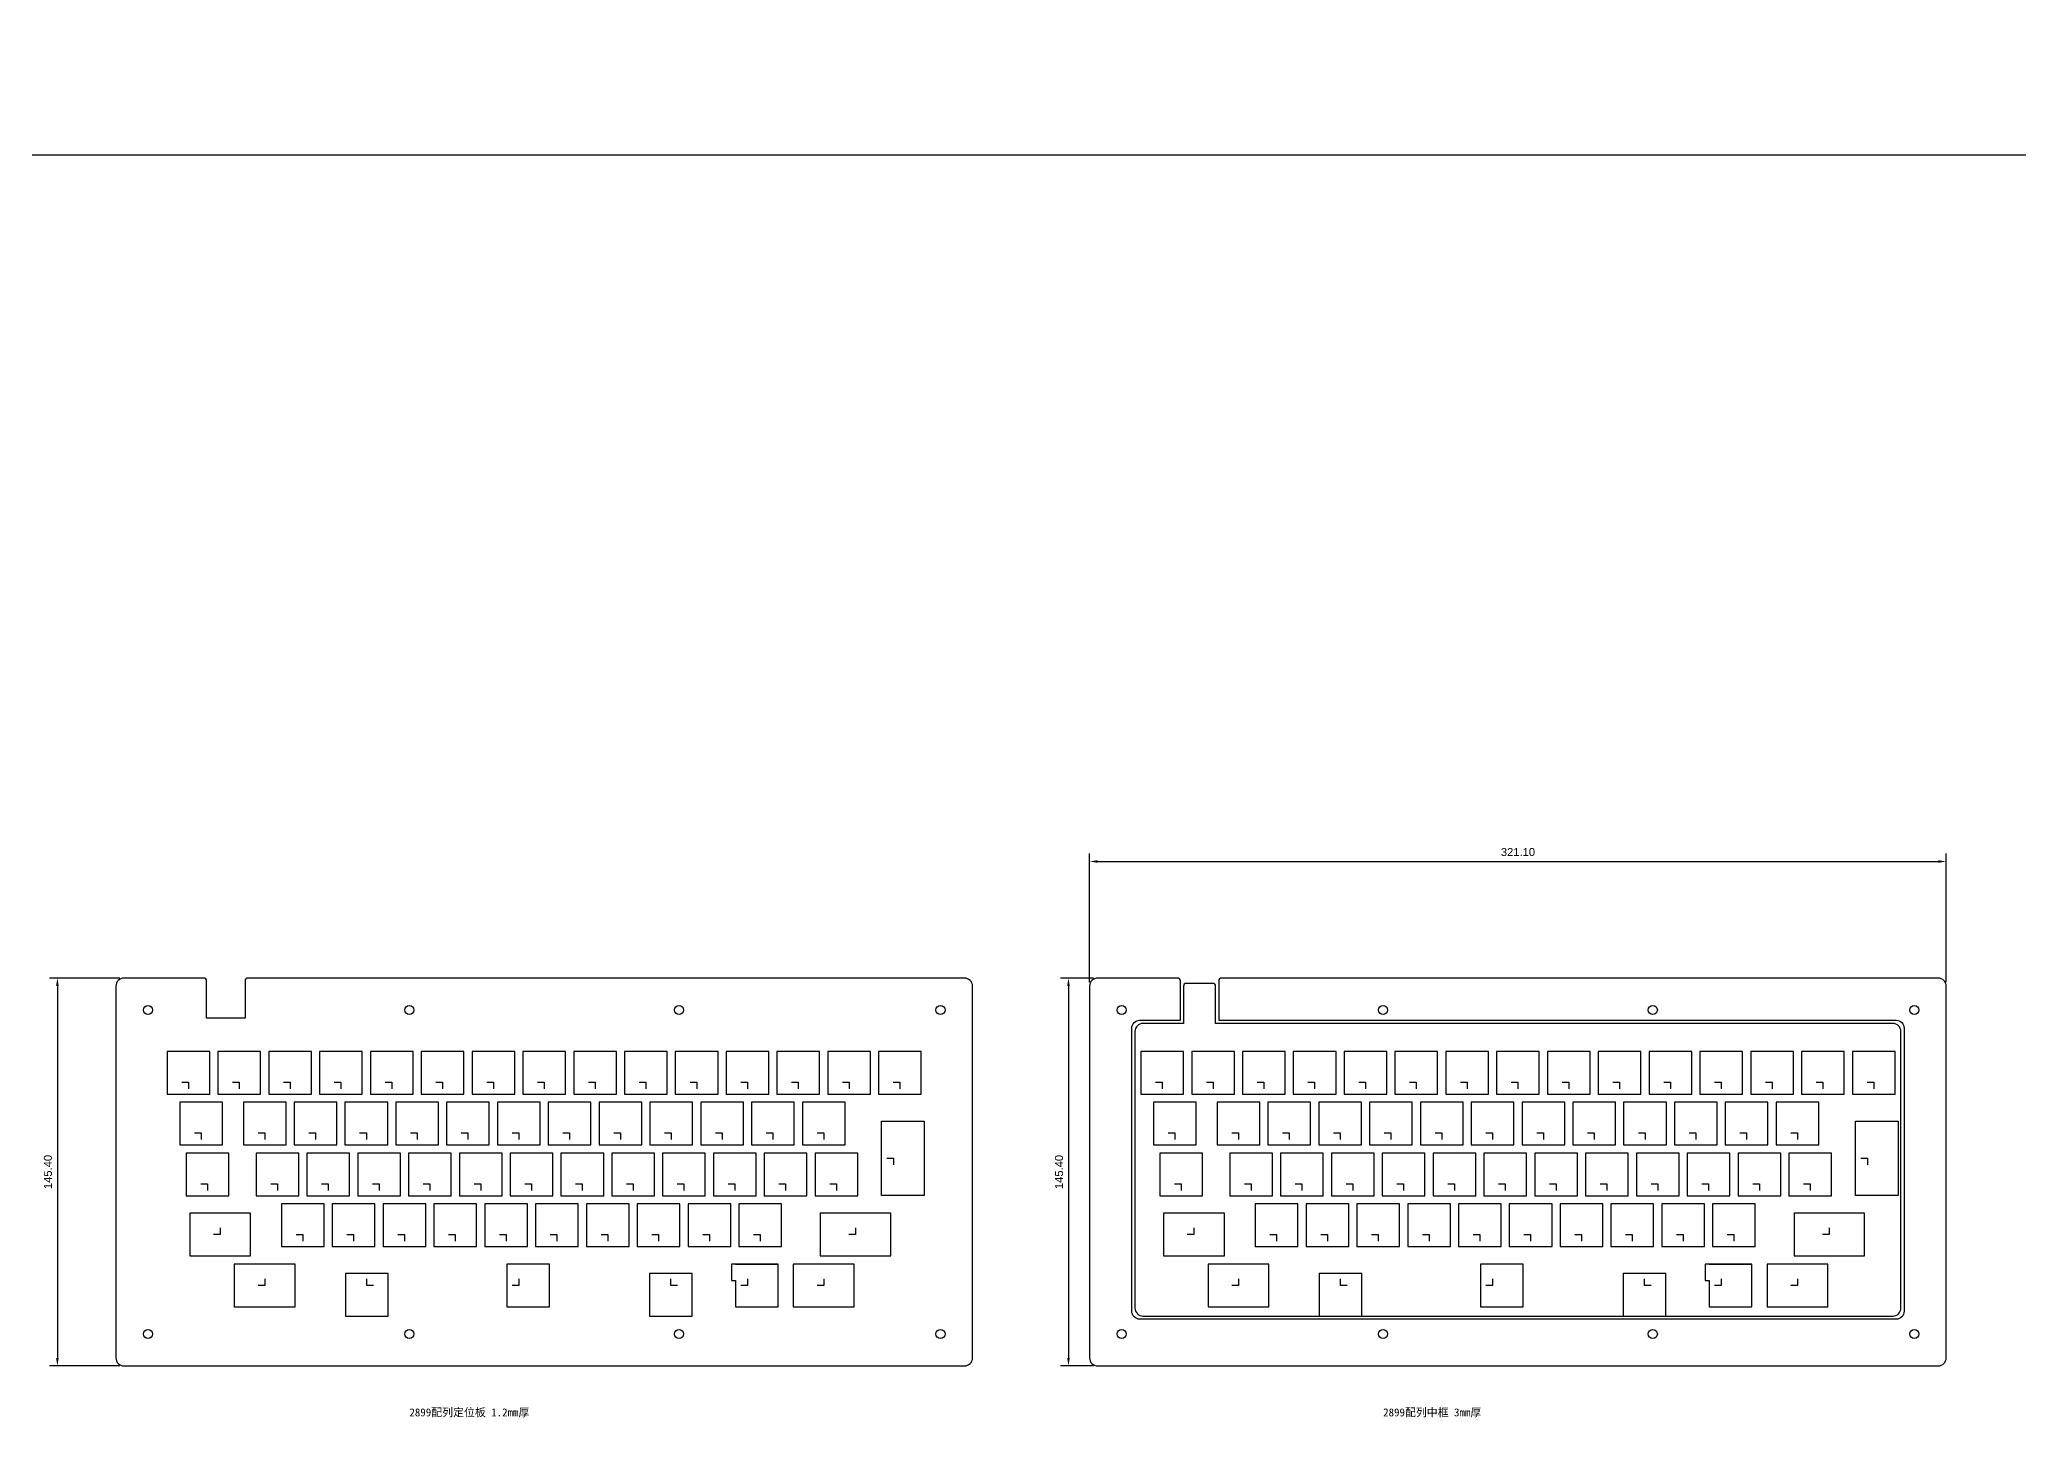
# Model space of a CAD drawing. Header units: millimetres. Extents: x -7565 to 5748, y -10126 to 3805.
# Drawn here: x -3669 to -2927, y -1921 to -1396 of the extents above; entities that cross this region are included whole.
import ezdxf

# ---------------------------------------------------------------- set-up
doc = ezdxf.new("R2010")
doc.units = ezdxf.units.MM
doc.layers.get('Defpoints').update_dxf_attribs({"color": 3})
doc.layers.add('View Port', color=1, linetype='Continuous', plot=False)
doc.layers.add('图层1', color=5, linetype='Continuous')
doc.styles.add('Notes', font='arial.ttf', dxfattribs={"height": 3})
doc.styles.get("Standard").update_dxf_attribs({"font": 'arial.ttf'})
doc.dimstyles.new('Civil-Metric', dxfattribs={"dimtxt": 3, "dimasz": 3, "dimexe": 3, "dimexo": 1.5, "dimgap": 2, "dimtad": 1, "dimzin": 3, "dimdsep": 46, "dimtxsty": 'Standard', "dimcen": 3, "dimazin": 2, "dimtfac": 1, "dimtofl": 0, "dimtmove": 0, "dimatfit": 3, "dimfxl": 1, "dimfrac": 1, "dimtolj": 1, "dimtzin": 0, "dimarcsym": 0})
doc.dimstyles.new('ISO-25', dxfattribs={"dimtxt": 2.5, "dimasz": 2.5, "dimexe": 1.25, "dimexo": 0.625, "dimtad": 1, "dimtxsty": 'Standard', "dimcen": 2.5, "dimadec": 0, "dimazin": 0, "dimtfac": 1, "dimtmove": 0, "dimatfit": 3, "dimfxl": 1, "dimarcsym": 0})

# ---------------------------------------------------------------- blocks, each defined once
blk = doc.blocks.new('*D64')
at = {"layer": 'Defpoints', "color": 0, "lineweight": -2, "transparency": 16777216}
for p, q in [((767.04, 537.54), (767.04, 579.75)), ((1069.38, 537.54), (1069.38, 579.75)), ((769.54, 578.5), (1066.88, 578.5)), ((-4724.83, -1756.83), (-4752.84, -1756.83)), ((-4749.84, -1759.83), (-4749.84, -1881.23)), ((-4724.83, -1884.23), (-4752.84, -1884.23))]:
    blk.add_line(p, q, dxfattribs=at)
at = {"layer": 'Defpoints', "color": 0, "transparency": 16777216}
for p in [(1069.38, 578.5), (767.04, 536.92), (1069.38, 536.92), (-4723.33, -1756.83), (-4749.84, -1884.23), (-4723.33, -1884.23)]:
    blk.add_point(p, dxfattribs=at)
for points in [[(769.54, 578.92), (769.54, 578.08), (767.04, 578.5)], [(1066.88, 578.92), (1066.88, 578.08), (1069.38, 578.5)], [(-4750.34, -1759.83), (-4749.34, -1759.83), (-4749.84, -1756.83)], [(-4750.34, -1881.23), (-4749.34, -1881.23), (-4749.84, -1884.23)]]:
    blk.add_solid(points, dxfattribs=at)
at = {"layer": 'Defpoints', "color": 0, "transparency": 16777216, "insert": (918.21, 580.63), "char_height": 2.5, "attachment_point": 5}
blk.add_mtext('302,34', dxfattribs=at)
at = {"layer": 'Defpoints', "color": 0, "transparency": 16777216, "insert": (-4753.37, -1820.53), "char_height": 3, "attachment_point": 5, "rotation": 90}
blk.add_mtext('\\A1;127.40', dxfattribs=at)
blk = doc.blocks.new('*D71')
at = {"layer": 'Defpoints', "color": 0, "lineweight": -2, "transparency": 16777216}
for p, q in [((-3638.83, -1747.83), (-3665.27, -1747.83)), ((-3662.27, -1750.83), (-3662.27, -1890.23)), ((-3638.83, -1893.23), (-3665.27, -1893.23)), ((-6278.6, -3737.6), (-6278.6, -3695.39)), ((-6276.1, -3696.64), (-5978.76, -3696.64)), ((-5976.26, -3737.6), (-5976.26, -3695.39))]:
    blk.add_line(p, q, dxfattribs=at)
at = {"layer": 'Defpoints', "color": 0, "transparency": 16777216}
for p in [(-3637.33, -1747.83), (-3662.27, -1893.23), (-3637.33, -1893.23), (-5976.26, -3696.64), (-6278.6, -3738.22), (-5976.26, -3738.22)]:
    blk.add_point(p, dxfattribs=at)
for points in [[(-3662.77, -1750.83), (-3661.77, -1750.83), (-3662.27, -1747.83)], [(-3662.77, -1890.23), (-3661.77, -1890.23), (-3662.27, -1893.23)], [(-6276.1, -3696.22), (-6276.1, -3697.05), (-6278.6, -3696.64)], [(-5978.76, -3696.22), (-5978.76, -3697.05), (-5976.26, -3696.64)]]:
    blk.add_solid(points, dxfattribs=at)
at = {"layer": 'Defpoints', "color": 0, "transparency": 16777216, "insert": (-3665.8, -1820.53), "char_height": 3, "attachment_point": 5, "rotation": 90}
blk.add_mtext('\\A1;145.40', dxfattribs=at)
at = {"layer": 'Defpoints', "color": 0, "transparency": 16777216, "insert": (-6127.43, -3694.51), "char_height": 2.5, "attachment_point": 5}
blk.add_mtext('302,34', dxfattribs=at)
blk = doc.blocks.new('*D72')
at = {"layer": 'Defpoints', "color": 0, "lineweight": -2, "transparency": 16777216}
for p, q in [((-3273.83, -1747.83), (-3286.27, -1747.83)), ((-3283.27, -1750.83), (-3283.27, -1890.23)), ((-3273.83, -1893.23), (-3286.27, -1893.23))]:
    blk.add_line(p, q, dxfattribs=at)
at = {"layer": 'Defpoints', "color": 0, "transparency": 16777216}
for p in [(-3272.33, -1747.83), (-3283.27, -1893.23), (-3272.33, -1893.23)]:
    blk.add_point(p, dxfattribs=at)
for points in [[(-3283.77, -1750.83), (-3282.77, -1750.83), (-3283.27, -1747.83)], [(-3283.77, -1890.23), (-3282.77, -1890.23), (-3283.27, -1893.23)]]:
    blk.add_solid(points, dxfattribs=at)
at = {"layer": 'Defpoints', "color": 0, "transparency": 16777216, "insert": (-3286.8, -1820.53), "char_height": 3, "attachment_point": 5, "rotation": 90}
blk.add_mtext('\\A1;145.40', dxfattribs=at)
blk = doc.blocks.new('*D74')
at = {"layer": 'Defpoints', "color": 0, "lineweight": -2, "transparency": 16777216}
for p, q in [((-3275.33, -1749.33), (-3275.33, -1701.14)), ((-3272.33, -1704.14), (-2957.23, -1704.14)), ((-2954.23, -1749.33), (-2954.23, -1701.14))]:
    blk.add_line(p, q, dxfattribs=at)
at = {"layer": 'Defpoints', "color": 0, "transparency": 16777216}
for p in [(-2954.23, -1704.14), (-3275.33, -1750.83), (-2954.23, -1750.83)]:
    blk.add_point(p, dxfattribs=at)
for points in [[(-3272.33, -1703.64), (-3272.33, -1704.64), (-3275.33, -1704.14)], [(-2957.23, -1703.64), (-2957.23, -1704.64), (-2954.23, -1704.14)]]:
    blk.add_solid(points, dxfattribs=at)
at = {"layer": 'Defpoints', "color": 0, "transparency": 16777216, "insert": (-3114.78, -1700.6), "char_height": 3, "attachment_point": 5}
blk.add_mtext('\\A1;321.10', dxfattribs=at)

msp = doc.modelspace()

# ---------------------------------------------------------------- linework, layer by layer
msp.add_lwpolyline([(-5037.987, -1439.21), (-2070.065, -1439.21), (-2070.065, -2330.573), (-5037.987, -2330.573)], close=True)
for points in [[(-3637.334, -1747.831, 0.4142136), (-3640.334, -1750.831), (-3640.334, -1890.231, 0.4142136), (-3637.334, -1893.231), (-3322.234, -1893.231, 0.4142136), (-3319.234, -1890.231), (-3319.234, -1750.831, 0.4142136), (-3322.234, -1747.831), (-3590.934, -1747.831, 0.4142136), (-3591.934, -1748.831), (-3591.934, -1762.831), (-3606.334, -1762.831), (-3606.334, -1748.831, 0.4142136), (-3607.334, -1747.831)], [(-3226.934, -1748.831), (-3226.934, -1763.631), (-2973.034, -1763.631, -0.4142136), (-2970.034, -1766.631), (-2970.034, -1872.731, -0.4142136), (-2973.034, -1875.731), (-3256.534, -1875.731, -0.4142136), (-3259.534, -1872.731), (-3259.534, -1766.631, -0.4142136), (-3256.534, -1763.631), (-3241.334, -1763.631), (-3241.334, -1748.831, 0.4142136), (-3242.334, -1747.831), (-3272.334, -1747.831, 0.4142136), (-3275.334, -1750.831), (-3275.334, -1890.231, 0.4142136), (-3272.334, -1893.231), (-2957.234, -1893.231, 0.4142136), (-2954.234, -1890.231), (-2954.234, -1750.831, 0.4142136), (-2957.234, -1747.831), (-3225.934, -1747.831, 0.4142136)]]:
    msp.add_lwpolyline(points, format="xyb", close=True)
for centre in [(-3628.334, -1759.831), (-3530.334, -1759.831), (-3429.234, -1759.831), (-3331.234, -1759.831), (-3263.334, -1759.831), (-3165.334, -1759.831), (-3064.234, -1759.831), (-2966.234, -1759.831), (-3628.334, -1881.231), (-3530.334, -1881.231), (-3429.234, -1881.231), (-3331.234, -1881.231), (-3263.334, -1881.231), (-3165.334, -1881.231), (-3064.234, -1881.231), (-2966.234, -1881.231)]:
    msp.add_circle(centre, 1.7)
at = {"layer": 'View Port'}
for points in [[(-3605.134, -1791.331), (-3605.134, -1775.331), (-3621.134, -1775.331), (-3621.134, -1791.331)], [(-3586.084, -1791.331), (-3586.084, -1775.331), (-3602.084, -1775.331), (-3602.084, -1791.331)], [(-3567.034, -1791.331), (-3567.034, -1775.331), (-3583.034, -1775.331), (-3583.034, -1791.331)], [(-3547.984, -1791.331), (-3547.984, -1775.331), (-3563.984, -1775.331), (-3563.984, -1791.331)], [(-3528.934, -1791.331), (-3528.934, -1775.331), (-3544.934, -1775.331), (-3544.934, -1791.331)], [(-3509.884, -1791.331), (-3509.884, -1775.331), (-3525.884, -1775.331), (-3525.884, -1791.331)], [(-3490.834, -1791.331), (-3490.834, -1775.331), (-3506.834, -1775.331), (-3506.834, -1791.331)], [(-3471.784, -1791.331), (-3471.784, -1775.331), (-3487.784, -1775.331), (-3487.784, -1791.331)], [(-3452.734, -1791.331), (-3452.734, -1775.331), (-3468.734, -1775.331), (-3468.734, -1791.331)], [(-3433.684, -1791.331), (-3433.684, -1775.331), (-3449.684, -1775.331), (-3449.684, -1791.331)], [(-3414.634, -1791.331), (-3414.634, -1775.331), (-3430.634, -1775.331), (-3430.634, -1791.331)], [(-3395.584, -1791.331), (-3395.584, -1775.331), (-3411.584, -1775.331), (-3411.584, -1791.331)], [(-3376.534, -1791.331), (-3376.534, -1775.331), (-3392.534, -1775.331), (-3392.534, -1791.331)], [(-3357.484, -1791.331), (-3357.484, -1775.331), (-3373.484, -1775.331), (-3373.484, -1791.331)], [(-3338.434, -1791.331), (-3338.434, -1775.331), (-3354.434, -1775.331), (-3354.434, -1791.331)], [(-3240.134, -1791.331), (-3240.134, -1775.331), (-3256.134, -1775.331), (-3256.134, -1791.331)], [(-3221.084, -1791.331), (-3221.084, -1775.331), (-3237.084, -1775.331), (-3237.084, -1791.331)], [(-3202.034, -1791.331), (-3202.034, -1775.331), (-3218.034, -1775.331), (-3218.034, -1791.331)], [(-3182.984, -1791.331), (-3182.984, -1775.331), (-3198.984, -1775.331), (-3198.984, -1791.331)], [(-3163.934, -1791.331), (-3163.934, -1775.331), (-3179.934, -1775.331), (-3179.934, -1791.331)], [(-3144.884, -1791.331), (-3144.884, -1775.331), (-3160.884, -1775.331), (-3160.884, -1791.331)], [(-3125.834, -1791.331), (-3125.834, -1775.331), (-3141.834, -1775.331), (-3141.834, -1791.331)], [(-3106.784, -1791.331), (-3106.784, -1775.331), (-3122.784, -1775.331), (-3122.784, -1791.331)], [(-3087.734, -1791.331), (-3087.734, -1775.331), (-3103.734, -1775.331), (-3103.734, -1791.331)], [(-3068.684, -1791.331), (-3068.684, -1775.331), (-3084.684, -1775.331), (-3084.684, -1791.331)], [(-3049.634, -1791.331), (-3049.634, -1775.331), (-3065.634, -1775.331), (-3065.634, -1791.331)], [(-3030.584, -1791.331), (-3030.584, -1775.331), (-3046.584, -1775.331), (-3046.584, -1791.331)], [(-3011.534, -1791.331), (-3011.534, -1775.331), (-3027.534, -1775.331), (-3027.534, -1791.331)], [(-2992.484, -1791.331), (-2992.484, -1775.331), (-3008.484, -1775.331), (-3008.484, -1791.331)], [(-2973.434, -1791.331), (-2973.434, -1775.331), (-2989.434, -1775.331), (-2989.434, -1791.331)], [(-3600.371, -1810.381), (-3600.371, -1794.381), (-3616.371, -1794.381), (-3616.371, -1810.381)], [(-3576.559, -1810.381), (-3576.559, -1794.381), (-3592.559, -1794.381), (-3592.559, -1810.381)], [(-3557.509, -1810.381), (-3557.509, -1794.381), (-3573.509, -1794.381), (-3573.509, -1810.381)], [(-3538.459, -1810.381), (-3538.459, -1794.381), (-3554.459, -1794.381), (-3554.459, -1810.381)], [(-3519.409, -1810.381), (-3519.409, -1794.381), (-3535.409, -1794.381), (-3535.409, -1810.381)], [(-3500.359, -1810.381), (-3500.359, -1794.381), (-3516.359, -1794.381), (-3516.359, -1810.381)], [(-3481.309, -1810.381), (-3481.309, -1794.381), (-3497.309, -1794.381), (-3497.309, -1810.381)], [(-3462.259, -1810.381), (-3462.259, -1794.381), (-3478.259, -1794.381), (-3478.259, -1810.381)], [(-3443.209, -1810.381), (-3443.209, -1794.381), (-3459.209, -1794.381), (-3459.209, -1810.381)], [(-3424.159, -1810.381), (-3424.159, -1794.381), (-3440.159, -1794.381), (-3440.159, -1810.381)], [(-3405.109, -1810.381), (-3405.109, -1794.381), (-3421.109, -1794.381), (-3421.109, -1810.381)], [(-3386.059, -1810.381), (-3386.059, -1794.381), (-3402.059, -1794.381), (-3402.059, -1810.381)], [(-3367.009, -1810.381), (-3367.009, -1794.381), (-3383.009, -1794.381), (-3383.009, -1810.381)], [(-3235.371, -1810.381), (-3235.371, -1794.381), (-3251.371, -1794.381), (-3251.371, -1810.381)], [(-3211.559, -1810.381), (-3211.559, -1794.381), (-3227.559, -1794.381), (-3227.559, -1810.381)], [(-3192.509, -1810.381), (-3192.509, -1794.381), (-3208.509, -1794.381), (-3208.509, -1810.381)], [(-3173.459, -1810.381), (-3173.459, -1794.381), (-3189.459, -1794.381), (-3189.459, -1810.381)], [(-3154.409, -1810.381), (-3154.409, -1794.381), (-3170.409, -1794.381), (-3170.409, -1810.381)], [(-3135.359, -1810.381), (-3135.359, -1794.381), (-3151.359, -1794.381), (-3151.359, -1810.381)], [(-3116.309, -1810.381), (-3116.309, -1794.381), (-3132.309, -1794.381), (-3132.309, -1810.381)], [(-3097.259, -1810.381), (-3097.259, -1794.381), (-3113.259, -1794.381), (-3113.259, -1810.381)], [(-3078.209, -1810.381), (-3078.209, -1794.381), (-3094.209, -1794.381), (-3094.209, -1810.381)], [(-3059.159, -1810.381), (-3059.159, -1794.381), (-3075.159, -1794.381), (-3075.159, -1810.381)], [(-3040.109, -1810.381), (-3040.109, -1794.381), (-3056.109, -1794.381), (-3056.109, -1810.381)], [(-3021.059, -1810.381), (-3021.059, -1794.381), (-3037.059, -1794.381), (-3037.059, -1810.381)], [(-3002.009, -1810.381), (-3002.009, -1794.381), (-3018.009, -1794.381), (-3018.009, -1810.381)], [(-3337.315, -1807.406), (-3337.315, -1823.406), (-3337.315, -1829.331), (-3348.815, -1829.331), (-3353.315, -1829.331), (-3353.315, -1823.406), (-3353.315, -1807.406), (-3353.315, -1801.481), (-3348.815, -1801.481), (-3337.315, -1801.481)], [(-2972.315, -1807.406), (-2972.315, -1823.406), (-2972.315, -1829.331), (-2983.815, -1829.331), (-2988.315, -1829.331), (-2988.315, -1823.406), (-2988.315, -1807.406), (-2988.315, -1801.481), (-2983.815, -1801.481), (-2972.315, -1801.481)], [(-3597.99, -1829.431), (-3597.99, -1813.431), (-3613.99, -1813.431), (-3613.99, -1829.431)], [(-3571.796, -1829.431), (-3571.796, -1813.431), (-3587.796, -1813.431), (-3587.796, -1829.431)], [(-3552.746, -1829.431), (-3552.746, -1813.431), (-3568.746, -1813.431), (-3568.746, -1829.431)], [(-3533.696, -1829.431), (-3533.696, -1813.431), (-3549.696, -1813.431), (-3549.696, -1829.431)], [(-3514.646, -1829.431), (-3514.646, -1813.431), (-3530.646, -1813.431), (-3530.646, -1829.431)], [(-3495.596, -1829.431), (-3495.596, -1813.431), (-3511.596, -1813.431), (-3511.596, -1829.431)], [(-3476.546, -1829.431), (-3476.546, -1813.431), (-3492.546, -1813.431), (-3492.546, -1829.431)], [(-3457.496, -1829.431), (-3457.496, -1813.431), (-3473.496, -1813.431), (-3473.496, -1829.431)], [(-3438.446, -1829.431), (-3438.446, -1813.431), (-3454.446, -1813.431), (-3454.446, -1829.431)], [(-3419.396, -1829.431), (-3419.396, -1813.431), (-3435.396, -1813.431), (-3435.396, -1829.431)], [(-3400.346, -1829.431), (-3400.346, -1813.431), (-3416.346, -1813.431), (-3416.346, -1829.431)], [(-3381.296, -1829.431), (-3381.296, -1813.431), (-3397.296, -1813.431), (-3397.296, -1829.431)], [(-3362.246, -1829.431), (-3362.246, -1813.431), (-3378.246, -1813.431), (-3378.246, -1829.431)], [(-3232.99, -1829.431), (-3232.99, -1813.431), (-3248.99, -1813.431), (-3248.99, -1829.431)], [(-3206.796, -1829.431), (-3206.796, -1813.431), (-3222.796, -1813.431), (-3222.796, -1829.431)], [(-3187.746, -1829.431), (-3187.746, -1813.431), (-3203.746, -1813.431), (-3203.746, -1829.431)], [(-3168.696, -1829.431), (-3168.696, -1813.431), (-3184.696, -1813.431), (-3184.696, -1829.431)], [(-3149.646, -1829.431), (-3149.646, -1813.431), (-3165.646, -1813.431), (-3165.646, -1829.431)], [(-3130.596, -1829.431), (-3130.596, -1813.431), (-3146.596, -1813.431), (-3146.596, -1829.431)], [(-3111.546, -1829.431), (-3111.546, -1813.431), (-3127.546, -1813.431), (-3127.546, -1829.431)], [(-3092.496, -1829.431), (-3092.496, -1813.431), (-3108.496, -1813.431), (-3108.496, -1829.431)], [(-3073.446, -1829.431), (-3073.446, -1813.431), (-3089.446, -1813.431), (-3089.446, -1829.431)], [(-3054.396, -1829.431), (-3054.396, -1813.431), (-3070.396, -1813.431), (-3070.396, -1829.431)], [(-3035.346, -1829.431), (-3035.346, -1813.431), (-3051.346, -1813.431), (-3051.346, -1829.431)], [(-3016.296, -1829.431), (-3016.296, -1813.431), (-3032.296, -1813.431), (-3032.296, -1829.431)], [(-2997.246, -1829.431), (-2997.246, -1813.431), (-3013.246, -1813.431), (-3013.246, -1829.431)], [(-3612.627, -1851.981), (-3589.827, -1851.981), (-3589.827, -1835.981), (-3612.627, -1835.981)], [(-3562.271, -1848.481), (-3562.271, -1832.481), (-3578.271, -1832.481), (-3578.271, -1848.481)], [(-3543.221, -1848.481), (-3543.221, -1832.481), (-3559.221, -1832.481), (-3559.221, -1848.481)], [(-3524.171, -1848.481), (-3524.171, -1832.481), (-3540.171, -1832.481), (-3540.171, -1848.481)], [(-3505.121, -1848.481), (-3505.121, -1832.481), (-3521.121, -1832.481), (-3521.121, -1848.481)], [(-3486.071, -1848.481), (-3486.071, -1832.481), (-3502.071, -1832.481), (-3502.071, -1848.481)], [(-3467.021, -1848.481), (-3467.021, -1832.481), (-3483.021, -1832.481), (-3483.021, -1848.481)], [(-3447.971, -1848.481), (-3447.971, -1832.481), (-3463.971, -1832.481), (-3463.971, -1848.481)], [(-3428.921, -1848.481), (-3428.921, -1832.481), (-3444.921, -1832.481), (-3444.921, -1848.481)], [(-3409.871, -1848.481), (-3409.871, -1832.481), (-3425.871, -1832.481), (-3425.871, -1848.481)], [(-3390.821, -1848.481), (-3390.821, -1832.481), (-3406.821, -1832.481), (-3406.821, -1848.481)], [(-3376.302, -1851.981), (-3349.902, -1851.981), (-3349.902, -1835.981), (-3376.302, -1835.981)], [(-3247.627, -1851.981), (-3224.827, -1851.981), (-3224.827, -1835.981), (-3247.627, -1835.981)], [(-3197.271, -1848.481), (-3197.271, -1832.481), (-3213.271, -1832.481), (-3213.271, -1848.481)], [(-3178.221, -1848.481), (-3178.221, -1832.481), (-3194.221, -1832.481), (-3194.221, -1848.481)], [(-3159.171, -1848.481), (-3159.171, -1832.481), (-3175.171, -1832.481), (-3175.171, -1848.481)], [(-3140.121, -1848.481), (-3140.121, -1832.481), (-3156.121, -1832.481), (-3156.121, -1848.481)], [(-3121.071, -1848.481), (-3121.071, -1832.481), (-3137.071, -1832.481), (-3137.071, -1848.481)], [(-3102.021, -1848.481), (-3102.021, -1832.481), (-3118.021, -1832.481), (-3118.021, -1848.481)], [(-3082.971, -1848.481), (-3082.971, -1832.481), (-3098.971, -1832.481), (-3098.971, -1848.481)], [(-3063.921, -1848.481), (-3063.921, -1832.481), (-3079.921, -1832.481), (-3079.921, -1848.481)], [(-3044.871, -1848.481), (-3044.871, -1832.481), (-3060.871, -1832.481), (-3060.871, -1848.481)], [(-3025.821, -1848.481), (-3025.821, -1832.481), (-3041.821, -1832.481), (-3041.821, -1848.481)], [(-3011.302, -1851.981), (-2984.902, -1851.981), (-2984.902, -1835.981), (-3011.302, -1835.981)], [(-3595.959, -1871.031), (-3573.159, -1871.031), (-3573.159, -1855.031), (-3595.959, -1855.031)], [(-3554.309, -1858.531), (-3554.309, -1874.531), (-3538.309, -1874.531), (-3538.309, -1858.531)], [(-3493.809, -1871.031), (-3477.809, -1871.031), (-3477.809, -1855.031), (-3493.809, -1855.031)], [(-3440.309, -1858.531), (-3440.309, -1874.531), (-3424.309, -1874.531), (-3424.309, -1858.531)], [(-3386.409, -1871.031), (-3363.609, -1871.031), (-3363.609, -1855.031), (-3386.409, -1855.031)], [(-3230.959, -1871.031), (-3208.159, -1871.031), (-3208.159, -1855.031), (-3230.959, -1855.031)], [(-3189.309, -1858.531), (-3189.309, -1874.531), (-3173.309, -1874.531), (-3173.309, -1858.531)], [(-3128.809, -1871.031), (-3112.809, -1871.031), (-3112.809, -1855.031), (-3128.809, -1855.031)], [(-3075.309, -1858.531), (-3075.309, -1874.531), (-3059.309, -1874.531), (-3059.309, -1858.531)], [(-3021.409, -1871.031), (-2998.609, -1871.031), (-2998.609, -1855.031), (-3021.409, -1855.031)]]:
    msp.add_lwpolyline(points, close=True, dxfattribs=at)
for points in [[(-3615.634, -1786.831), (-3613.134, -1786.831), (-3613.134, -1789.331)], [(-3596.584, -1786.831), (-3594.084, -1786.831), (-3594.084, -1789.331)], [(-3577.534, -1786.831), (-3575.034, -1786.831), (-3575.034, -1789.331)], [(-3558.484, -1786.831), (-3555.984, -1786.831), (-3555.984, -1789.331)], [(-3539.434, -1786.831), (-3536.934, -1786.831), (-3536.934, -1789.331)], [(-3520.384, -1786.831), (-3517.884, -1786.831), (-3517.884, -1789.331)], [(-3501.334, -1786.831), (-3498.834, -1786.831), (-3498.834, -1789.331)], [(-3482.284, -1786.831), (-3479.784, -1786.831), (-3479.784, -1789.331)], [(-3463.234, -1786.831), (-3460.734, -1786.831), (-3460.734, -1789.331)], [(-3444.184, -1786.831), (-3441.684, -1786.831), (-3441.684, -1789.331)], [(-3425.134, -1786.831), (-3422.634, -1786.831), (-3422.634, -1789.331)], [(-3406.084, -1786.831), (-3403.584, -1786.831), (-3403.584, -1789.331)], [(-3387.034, -1786.831), (-3384.534, -1786.831), (-3384.534, -1789.331)], [(-3367.984, -1786.831), (-3365.484, -1786.831), (-3365.484, -1789.331)], [(-3348.934, -1786.831), (-3346.434, -1786.831), (-3346.434, -1789.331)], [(-3250.634, -1786.831), (-3248.134, -1786.831), (-3248.134, -1789.331)], [(-3231.584, -1786.831), (-3229.084, -1786.831), (-3229.084, -1789.331)], [(-3212.534, -1786.831), (-3210.034, -1786.831), (-3210.034, -1789.331)], [(-3193.484, -1786.831), (-3190.984, -1786.831), (-3190.984, -1789.331)], [(-3174.434, -1786.831), (-3171.934, -1786.831), (-3171.934, -1789.331)], [(-3155.384, -1786.831), (-3152.884, -1786.831), (-3152.884, -1789.331)], [(-3136.334, -1786.831), (-3133.834, -1786.831), (-3133.834, -1789.331)], [(-3117.284, -1786.831), (-3114.784, -1786.831), (-3114.784, -1789.331)], [(-3098.234, -1786.831), (-3095.734, -1786.831), (-3095.734, -1789.331)], [(-3079.184, -1786.831), (-3076.684, -1786.831), (-3076.684, -1789.331)], [(-3060.134, -1786.831), (-3057.634, -1786.831), (-3057.634, -1789.331)], [(-3041.084, -1786.831), (-3038.584, -1786.831), (-3038.584, -1789.331)], [(-3022.034, -1786.831), (-3019.534, -1786.831), (-3019.534, -1789.331)], [(-3002.984, -1786.831), (-3000.484, -1786.831), (-3000.484, -1789.331)], [(-2983.934, -1786.831), (-2981.434, -1786.831), (-2981.434, -1789.331)], [(-3610.871, -1805.881), (-3608.371, -1805.881), (-3608.371, -1808.381)], [(-3587.059, -1805.881), (-3584.559, -1805.881), (-3584.559, -1808.381)], [(-3568.009, -1805.881), (-3565.509, -1805.881), (-3565.509, -1808.381)], [(-3548.959, -1805.881), (-3546.459, -1805.881), (-3546.459, -1808.381)], [(-3529.909, -1805.881), (-3527.409, -1805.881), (-3527.409, -1808.381)], [(-3510.859, -1805.881), (-3508.359, -1805.881), (-3508.359, -1808.381)], [(-3491.809, -1805.881), (-3489.309, -1805.881), (-3489.309, -1808.381)], [(-3472.759, -1805.881), (-3470.259, -1805.881), (-3470.259, -1808.381)], [(-3453.709, -1805.881), (-3451.209, -1805.881), (-3451.209, -1808.381)], [(-3434.659, -1805.881), (-3432.159, -1805.881), (-3432.159, -1808.381)], [(-3415.609, -1805.881), (-3413.109, -1805.881), (-3413.109, -1808.381)], [(-3396.559, -1805.881), (-3394.059, -1805.881), (-3394.059, -1808.381)], [(-3377.509, -1805.881), (-3375.009, -1805.881), (-3375.009, -1808.381)], [(-3245.871, -1805.881), (-3243.371, -1805.881), (-3243.371, -1808.381)], [(-3222.059, -1805.881), (-3219.559, -1805.881), (-3219.559, -1808.381)], [(-3203.009, -1805.881), (-3200.509, -1805.881), (-3200.509, -1808.381)], [(-3183.959, -1805.881), (-3181.459, -1805.881), (-3181.459, -1808.381)], [(-3164.909, -1805.881), (-3162.409, -1805.881), (-3162.409, -1808.381)], [(-3145.859, -1805.881), (-3143.359, -1805.881), (-3143.359, -1808.381)], [(-3126.809, -1805.881), (-3124.309, -1805.881), (-3124.309, -1808.381)], [(-3107.759, -1805.881), (-3105.259, -1805.881), (-3105.259, -1808.381)], [(-3088.709, -1805.881), (-3086.209, -1805.881), (-3086.209, -1808.381)], [(-3069.659, -1805.881), (-3067.159, -1805.881), (-3067.159, -1808.381)], [(-3050.609, -1805.881), (-3048.109, -1805.881), (-3048.109, -1808.381)], [(-3031.559, -1805.881), (-3029.059, -1805.881), (-3029.059, -1808.381)], [(-3012.509, -1805.881), (-3010.009, -1805.881), (-3010.009, -1808.381)], [(-3351.315, -1815.406), (-3348.815, -1815.406), (-3348.815, -1817.906)], [(-2986.315, -1815.406), (-2983.815, -1815.406), (-2983.815, -1817.906)], [(-3608.49, -1824.931), (-3605.99, -1824.931), (-3605.99, -1827.431)], [(-3582.296, -1824.931), (-3579.796, -1824.931), (-3579.796, -1827.431)], [(-3563.246, -1824.931), (-3560.746, -1824.931), (-3560.746, -1827.431)], [(-3544.196, -1824.931), (-3541.696, -1824.931), (-3541.696, -1827.431)], [(-3525.146, -1824.931), (-3522.646, -1824.931), (-3522.646, -1827.431)], [(-3506.096, -1824.931), (-3503.596, -1824.931), (-3503.596, -1827.431)], [(-3487.046, -1824.931), (-3484.546, -1824.931), (-3484.546, -1827.431)], [(-3467.996, -1824.931), (-3465.496, -1824.931), (-3465.496, -1827.431)], [(-3448.946, -1824.931), (-3446.446, -1824.931), (-3446.446, -1827.431)], [(-3429.896, -1824.931), (-3427.396, -1824.931), (-3427.396, -1827.431)], [(-3410.846, -1824.931), (-3408.346, -1824.931), (-3408.346, -1827.431)], [(-3391.796, -1824.931), (-3389.296, -1824.931), (-3389.296, -1827.431)], [(-3372.746, -1824.931), (-3370.246, -1824.931), (-3370.246, -1827.431)], [(-3243.49, -1824.931), (-3240.99, -1824.931), (-3240.99, -1827.431)], [(-3217.296, -1824.931), (-3214.796, -1824.931), (-3214.796, -1827.431)], [(-3198.246, -1824.931), (-3195.746, -1824.931), (-3195.746, -1827.431)], [(-3179.196, -1824.931), (-3176.696, -1824.931), (-3176.696, -1827.431)], [(-3160.146, -1824.931), (-3157.646, -1824.931), (-3157.646, -1827.431)], [(-3141.096, -1824.931), (-3138.596, -1824.931), (-3138.596, -1827.431)], [(-3122.046, -1824.931), (-3119.546, -1824.931), (-3119.546, -1827.431)], [(-3102.996, -1824.931), (-3100.496, -1824.931), (-3100.496, -1827.431)], [(-3083.946, -1824.931), (-3081.446, -1824.931), (-3081.446, -1827.431)], [(-3064.896, -1824.931), (-3062.396, -1824.931), (-3062.396, -1827.431)], [(-3045.846, -1824.931), (-3043.346, -1824.931), (-3043.346, -1827.431)], [(-3026.796, -1824.931), (-3024.296, -1824.931), (-3024.296, -1827.431)], [(-3007.746, -1824.931), (-3005.246, -1824.931), (-3005.246, -1827.431)], [(-3601.227, -1841.481), (-3601.227, -1843.981), (-3603.727, -1843.981)], [(-3572.771, -1843.981), (-3570.271, -1843.981), (-3570.271, -1846.481)], [(-3553.721, -1843.981), (-3551.221, -1843.981), (-3551.221, -1846.481)], [(-3534.671, -1843.981), (-3532.171, -1843.981), (-3532.171, -1846.481)], [(-3515.621, -1843.981), (-3513.121, -1843.981), (-3513.121, -1846.481)], [(-3496.571, -1843.981), (-3494.071, -1843.981), (-3494.071, -1846.481)], [(-3477.521, -1843.981), (-3475.021, -1843.981), (-3475.021, -1846.481)], [(-3458.471, -1843.981), (-3455.971, -1843.981), (-3455.971, -1846.481)], [(-3439.421, -1843.981), (-3436.921, -1843.981), (-3436.921, -1846.481)], [(-3420.371, -1843.981), (-3417.871, -1843.981), (-3417.871, -1846.481)], [(-3401.321, -1843.981), (-3398.821, -1843.981), (-3398.821, -1846.481)], [(-3363.102, -1841.481), (-3363.102, -1843.981), (-3365.602, -1843.981)], [(-3236.227, -1841.481), (-3236.227, -1843.981), (-3238.727, -1843.981)], [(-3207.771, -1843.981), (-3205.271, -1843.981), (-3205.271, -1846.481)], [(-3188.721, -1843.981), (-3186.221, -1843.981), (-3186.221, -1846.481)], [(-3169.671, -1843.981), (-3167.171, -1843.981), (-3167.171, -1846.481)], [(-3150.621, -1843.981), (-3148.121, -1843.981), (-3148.121, -1846.481)], [(-3131.571, -1843.981), (-3129.071, -1843.981), (-3129.071, -1846.481)], [(-3112.521, -1843.981), (-3110.021, -1843.981), (-3110.021, -1846.481)], [(-3093.471, -1843.981), (-3090.971, -1843.981), (-3090.971, -1846.481)], [(-3074.421, -1843.981), (-3071.921, -1843.981), (-3071.921, -1846.481)], [(-3055.371, -1843.981), (-3052.871, -1843.981), (-3052.871, -1846.481)], [(-3036.321, -1843.981), (-3033.821, -1843.981), (-3033.821, -1846.481)], [(-2998.102, -1841.481), (-2998.102, -1843.981), (-3000.602, -1843.981)], [(-3584.559, -1860.531), (-3584.559, -1863.031), (-3587.059, -1863.031)], [(-3543.809, -1863.031), (-3546.309, -1863.031), (-3546.309, -1860.531)], [(-3489.309, -1860.531), (-3489.309, -1863.031), (-3491.809, -1863.031)], [(-3429.809, -1863.031), (-3432.309, -1863.031), (-3432.309, -1860.531)], [(-3408.084, -1855.031), (-3392.084, -1855.031), (-3409.584, -1855.031), (-3409.584, -1861.231), (-3408.084, -1861.231), (-3408.084, -1871.031), (-3392.084, -1871.031), (-3392.084, -1855.031)], [(-3403.584, -1860.531), (-3403.584, -1863.031), (-3406.084, -1863.031)], [(-3375.009, -1860.531), (-3375.009, -1863.031), (-3377.509, -1863.031)], [(-3219.559, -1860.531), (-3219.559, -1863.031), (-3222.059, -1863.031)], [(-3178.809, -1863.031), (-3181.309, -1863.031), (-3181.309, -1860.531)], [(-3124.309, -1860.531), (-3124.309, -1863.031), (-3126.809, -1863.031)], [(-3064.809, -1863.031), (-3067.309, -1863.031), (-3067.309, -1860.531)], [(-3043.084, -1855.031), (-3027.084, -1855.031), (-3044.584, -1855.031), (-3044.584, -1861.231), (-3043.084, -1861.231), (-3043.084, -1871.031), (-3027.084, -1871.031), (-3027.084, -1855.031)], [(-3038.584, -1860.531), (-3038.584, -1863.031), (-3041.084, -1863.031)], [(-3010.009, -1860.531), (-3010.009, -1863.031), (-3012.509, -1863.031)]]:
    msp.add_lwpolyline(points, dxfattribs=at)
at = {"layer": '图层1', "color": 2}
msp.add_lwpolyline([(-3255.334, -1874.531), (-2974.234, -1874.531, 0.4142136), (-2971.234, -1871.531), (-2971.234, -1767.831, 0.4142136), (-2974.234, -1764.831), (-3228.134, -1764.831), (-3228.134, -1750.831, 0.4142136), (-3229.134, -1749.831), (-3239.134, -1749.831, 0.4142136), (-3240.134, -1750.831), (-3240.134, -1764.831), (-3255.334, -1764.831, 0.4142136), (-3258.334, -1767.831), (-3258.334, -1871.531, 0.4142136)], format="xyb", close=True, dxfattribs=at)

# ---------------------------------------------------------------- texts
at = {"char_height": 3, "attachment_point": 1, "style": 'Notes'}
for s, insert in [('{\\fSimSun|b0|i0|c134|p2;2899配列定位板 1.2mm厚}', (-3530.305, -1909.148)), ('{\\fSimSun|b0|i0|c134|p2;2899配列中框\\fSimSun|b0|i0|c0|p2; 3mm\\fSimSun|b0|i0|c134|p2;厚}', (-3165.305, -1909.148))]:
    msp.add_mtext_dynamic_manual_height_columns(s, width=148.75752, gutter_width=15, heights=[0], dxfattribs=dict(at, insert=insert))

# ---------------------------------------------------------------- dimensions: what is measured, and where the dimension line sits
at = {"layer": 'Defpoints'}
for base, p1, p2, angle, dimstyle, picture, middle in [((-4749.84, -1884.231), (-4723.334, -1756.831), (-4723.334, -1884.231), 90, 'Civil-Metric', '*D64', (-4753.372, -1820.531)), ((-3662.269, -1893.231), (-3637.334, -1747.831), (-3637.334, -1893.231), 90, 'Civil-Metric', '*D71', (-3665.801, -1820.531)), ((-5976.262, -3696.636), (-6278.599, -3738.221), (-5976.262, -3738.221), 180, 'ISO-25', '*D71', (-6127.431, -3694.509)), ((-3283.272, -1893.231), (-3272.334, -1747.831), (-3272.334, -1893.231), 90, 'Civil-Metric', '*D72', (-3286.804, -1820.531))]:
    dim = msp.add_linear_dim(base=base, p1=p1, p2=p2, angle=angle, dimstyle=dimstyle, dxfattribs=at)
    dim.commit()
    dim.dimension.update_dxf_attribs({"geometry": picture, "text_midpoint": middle})
dim = msp.add_linear_dim(base=(-2954.234, -1704.136), p1=(-3275.334, -1750.831), p2=(-2954.234, -1750.831), dimstyle='Civil-Metric', dxfattribs=at)
dim.commit()
dim.dimension.update_dxf_attribs({"geometry": '*D74', "text_midpoint": (-3114.784, -1700.603)})

doc.saveas('drawing.dxf')
